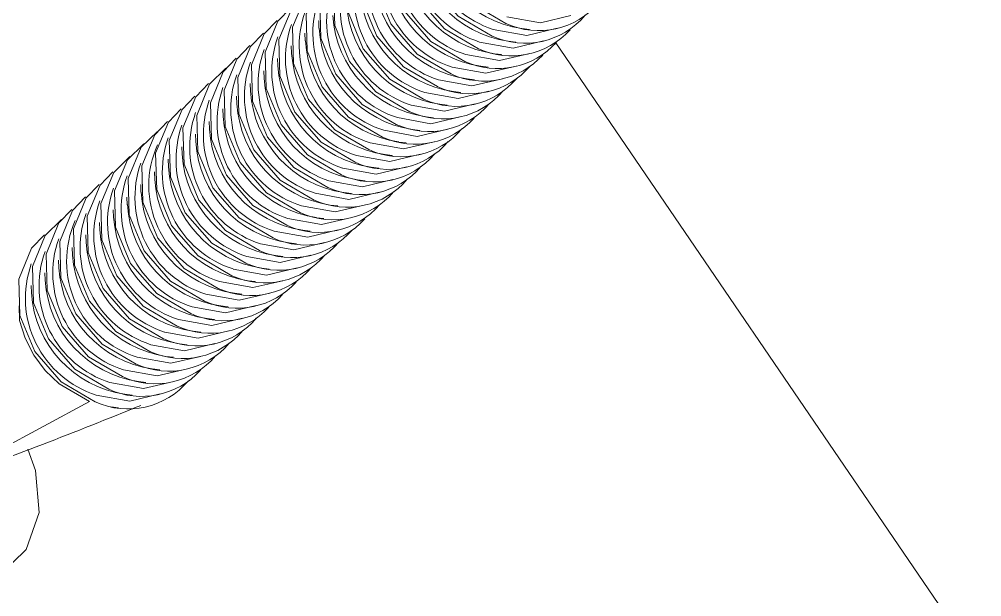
# Model space of a CAD drawing. Extents: x 0 to 216, y -5 to 280.
# Drawn here: x 41.179 to 42.719, y 185.282 to 186.206 of the extents above; entities that cross this region are included whole.
import ezdxf

# ---------------------------------------------------------------- set-up
doc = ezdxf.new("R2010")
doc.units = 0
doc.header["$LTSCALE"] = 10
doc.header["$MEASUREMENT"] = 0
doc.layers.add('CADdetails-3-FINE', color=11, linetype='CONTINUOUS', lineweight=5)
doc.layers.add('CADdetails-4-LIGHT', color=3, linetype='CONTINUOUS', lineweight=9)

msp = doc.modelspace()

# ---------------------------------------------------------------- linework, layer by layer
at = {"layer": 'CADdetails-3-FINE'}
for p, q in [((41.6578, 186.2039), (41.6583, 186.1919)), ((41.6578, 186.2039), (41.6583, 186.1919)), ((41.6359, 186.1837), (41.6364, 186.1717)), ((41.6359, 186.1837), (41.6364, 186.1717)), ((41.983, 186.1912), (41.9949, 186.1897)), ((41.983, 186.1912), (41.9949, 186.1897)), ((41.614, 186.1635), (41.6145, 186.1515)), ((41.614, 186.1635), (41.6145, 186.1515)), ((41.9611, 186.171), (41.973, 186.1696)), ((41.9611, 186.171), (41.973, 186.1696)), ((41.9392, 186.1508), (41.9511, 186.1494)), ((41.9392, 186.1508), (41.9511, 186.1494)), ((41.5921, 186.1434), (41.5926, 186.1313)), ((41.5921, 186.1434), (41.5926, 186.1313)), ((41.9173, 186.1307), (41.9292, 186.1292)), ((41.9173, 186.1307), (41.9292, 186.1292)), ((41.5702, 186.1232), (41.5707, 186.1111)), ((41.5702, 186.1232), (41.5707, 186.1111)), ((41.5483, 186.103), (41.5488, 186.0909)), ((41.5483, 186.103), (41.5488, 186.0909)), ((41.8953, 186.1105), (41.9073, 186.109)), ((41.8953, 186.1105), (41.9073, 186.109)), ((41.8734, 186.0903), (41.8854, 186.0888)), ((41.8734, 186.0903), (41.8854, 186.0888)), ((41.5264, 186.0828), (41.5269, 186.0707)), ((41.5264, 186.0828), (41.5269, 186.0707)), ((41.8515, 186.0701), (41.8635, 186.0686)), ((41.8515, 186.0701), (41.8635, 186.0686)), ((41.5045, 186.0626), (41.5049, 186.0506)), ((41.5045, 186.0626), (41.5049, 186.0506)), ((41.4826, 186.0424), (41.483, 186.0304)), ((41.4826, 186.0424), (41.483, 186.0304)), ((41.8296, 186.0499), (41.8416, 186.0484)), ((41.8296, 186.0499), (41.8416, 186.0484)), ((41.4606, 186.0222), (41.4611, 186.0102)), ((41.4606, 186.0222), (41.4611, 186.0102)), ((41.8077, 186.0297), (41.8197, 186.0282)), ((41.8077, 186.0297), (41.8197, 186.0282)), ((41.7858, 186.0095), (41.7978, 186.0081)), ((41.7858, 186.0095), (41.7978, 186.0081)), ((41.4387, 186.002), (41.4392, 185.99)), ((41.4387, 186.002), (41.4392, 185.99)), ((41.4168, 185.9819), (41.4173, 185.9698)), ((41.4168, 185.9819), (41.4173, 185.9698)), ((41.7639, 185.9893), (41.7759, 185.9879)), ((41.7639, 185.9893), (41.7759, 185.9879)), ((41.3949, 185.9617), (41.3954, 185.9496)), ((41.3949, 185.9617), (41.3954, 185.9496)), ((41.742, 185.9692), (41.754, 185.9677)), ((41.742, 185.9692), (41.754, 185.9677)), ((41.7201, 185.949), (41.7321, 185.9475)), ((41.7201, 185.949), (41.7321, 185.9475)), ((41.373, 185.9415), (41.3735, 185.9294)), ((41.373, 185.9415), (41.3735, 185.9294)), ((41.3511, 185.9213), (41.3516, 185.9092)), ((41.3511, 185.9213), (41.3516, 185.9092)), ((41.6982, 185.9288), (41.7101, 185.9273)), ((41.6982, 185.9288), (41.7101, 185.9273)), ((41.3292, 185.9011), (41.3297, 185.8891)), ((41.3292, 185.9011), (41.3297, 185.8891)), ((41.6763, 185.9086), (41.6882, 185.9071)), ((41.6763, 185.9086), (41.6882, 185.9071)), ((41.6544, 185.8884), (41.6663, 185.8869)), ((41.6544, 185.8884), (41.6663, 185.8869)), ((41.3073, 185.8809), (41.3078, 185.8689)), ((41.3073, 185.8809), (41.3078, 185.8689)), ((41.6325, 185.8682), (41.6444, 185.8667)), ((41.6325, 185.8682), (41.6444, 185.8667)), ((41.2854, 185.8607), (41.2859, 185.8487)), ((41.2854, 185.8607), (41.2859, 185.8487)), ((41.2635, 185.8405), (41.264, 185.8285)), ((41.2635, 185.8405), (41.264, 185.8285)), ((41.6105, 185.848), (41.6225, 185.8466)), ((41.6105, 185.848), (41.6225, 185.8466)), ((41.5886, 185.8278), (41.6006, 185.8264)), ((41.5886, 185.8278), (41.6006, 185.8264)), ((41.2416, 185.8204), (41.2421, 185.8083)), ((41.2416, 185.8204), (41.2421, 185.8083)), ((41.5667, 185.8077), (41.5787, 185.8062)), ((41.5667, 185.8077), (41.5787, 185.8062)), ((41.2197, 185.8002), (41.2202, 185.7881)), ((41.2197, 185.8002), (41.2202, 185.7881)), ((41.1978, 185.78), (41.1982, 185.7679)), ((41.1978, 185.78), (41.1982, 185.7679)), ((41.5448, 185.7875), (41.5568, 185.786)), ((41.5448, 185.7875), (41.5568, 185.786)), ((41.5229, 185.7673), (41.5349, 185.7658)), ((41.5229, 185.7673), (41.5349, 185.7658)), ((41.1793, 185.724), (41.1787, 185.7473)), ((41.1793, 185.724), (41.1787, 185.7473)), ((41.501, 185.7471), (41.513, 185.7456)), ((41.501, 185.7471), (41.513, 185.7456)), ((41.4791, 185.7269), (41.4911, 185.7254)), ((41.4791, 185.7269), (41.4911, 185.7254)), ((41.4572, 185.7067), (41.4692, 185.7053)), ((41.4572, 185.7067), (41.4692, 185.7053)), ((41.4353, 185.6865), (41.4473, 185.6851)), ((41.4353, 185.6865), (41.4473, 185.6851)), ((41.4134, 185.6663), (41.4254, 185.6649)), ((41.4134, 185.6663), (41.4254, 185.6649)), ((41.3915, 185.6462), (41.4034, 185.6447)), ((41.3915, 185.6462), (41.4034, 185.6447)), ((41.2909, 185.5943), (41.2426, 185.6222)), ((41.2909, 185.5943), (41.2426, 185.6222)), ((41.3696, 185.626), (41.3815, 185.6245)), ((41.3696, 185.626), (41.3815, 185.6245)), ((41.0371, 185.4566), (41.2909, 185.5943)), ((41.0371, 185.4566), (41.2909, 185.5943)), ((41.3477, 185.6058), (41.3596, 185.6043)), ((41.3477, 185.6058), (41.3596, 185.6043)), ((41.3252, 185.5856), (41.3377, 185.5841)), ((41.3252, 185.5856), (41.3377, 185.5841))]:
    msp.add_line(p, q, dxfattribs=at)
at = {"layer": 'CADdetails-3-FINE', "flags": 128}
for points in [[(41.9572, 186.1992), (41.9029, 186.2311), (41.8606, 186.2796), (41.8368, 186.3373), (41.835, 186.3954), (41.8556, 186.4451), (41.8761, 186.4666)], [(41.9572, 186.1992), (41.9029, 186.2311), (41.8606, 186.2796), (41.8368, 186.3373), (41.835, 186.3954), (41.8556, 186.4451), (41.8761, 186.4666)], [(41.9353, 186.179), (41.881, 186.2109), (41.8387, 186.2594), (41.8148, 186.3171), (41.8131, 186.3752), (41.8337, 186.4249), (41.8542, 186.4464)], [(41.9353, 186.179), (41.881, 186.2109), (41.8387, 186.2594), (41.8148, 186.3171), (41.8131, 186.3752), (41.8337, 186.4249), (41.8542, 186.4464)], [(41.9134, 186.1588), (41.8591, 186.1907), (41.8168, 186.2392), (41.7929, 186.2969), (41.7912, 186.3551), (41.8117, 186.4047), (41.8378, 186.4303)], [(41.9134, 186.1588), (41.8591, 186.1907), (41.8168, 186.2392), (41.7929, 186.2969), (41.7912, 186.3551), (41.8117, 186.4047), (41.8378, 186.4303)], [(41.8915, 186.1386), (41.8372, 186.1705), (41.7949, 186.219), (41.771, 186.2767), (41.7693, 186.3349), (41.7898, 186.3846), (41.8159, 186.4101)], [(41.8915, 186.1386), (41.8372, 186.1705), (41.7949, 186.219), (41.771, 186.2767), (41.7693, 186.3349), (41.7898, 186.3846), (41.8159, 186.4101)], [(41.8696, 186.1184), (41.8153, 186.1503), (41.773, 186.1988), (41.7491, 186.2566), (41.7474, 186.3147), (41.7679, 186.3644), (41.794, 186.3899)], [(41.8696, 186.1184), (41.8153, 186.1503), (41.773, 186.1988), (41.7491, 186.2566), (41.7474, 186.3147), (41.7679, 186.3644), (41.794, 186.3899)], [(41.8477, 186.0982), (41.7934, 186.1301), (41.7511, 186.1787), (41.7272, 186.2364), (41.7255, 186.2945), (41.746, 186.3442), (41.7665, 186.3656)], [(41.8477, 186.0982), (41.7934, 186.1301), (41.7511, 186.1787), (41.7272, 186.2364), (41.7255, 186.2945), (41.746, 186.3442), (41.7665, 186.3656)], [(41.8257, 186.078), (41.7714, 186.11), (41.7292, 186.1585), (41.7053, 186.2162), (41.7035, 186.2743), (41.7241, 186.324), (41.7446, 186.3454)], [(41.8257, 186.078), (41.7714, 186.11), (41.7292, 186.1585), (41.7053, 186.2162), (41.7035, 186.2743), (41.7241, 186.324), (41.7446, 186.3454)], [(41.8038, 186.0578), (41.7495, 186.0898), (41.7072, 186.1383), (41.6834, 186.196), (41.6816, 186.2541), (41.7022, 186.3038), (41.7227, 186.3253)], [(41.8038, 186.0578), (41.7495, 186.0898), (41.7072, 186.1383), (41.6834, 186.196), (41.6816, 186.2541), (41.7022, 186.3038), (41.7227, 186.3253)], [(41.7819, 186.0377), (41.7276, 186.0696), (41.6853, 186.1181), (41.6615, 186.1758), (41.6597, 186.2339), (41.6803, 186.2836), (41.7008, 186.3051)], [(41.7819, 186.0377), (41.7276, 186.0696), (41.6853, 186.1181), (41.6615, 186.1758), (41.6597, 186.2339), (41.6803, 186.2836), (41.7008, 186.3051)], [(41.76, 186.0175), (41.7057, 186.0494), (41.6634, 186.0979), (41.6396, 186.1556), (41.6378, 186.2137), (41.6584, 186.2634), (41.6845, 186.289)], [(41.76, 186.0175), (41.7057, 186.0494), (41.6634, 186.0979), (41.6396, 186.1556), (41.6378, 186.2137), (41.6584, 186.2634), (41.6845, 186.289)], [(41.7381, 185.9973), (41.6838, 186.0292), (41.6415, 186.0777), (41.6177, 186.1354), (41.6159, 186.1936), (41.6365, 186.2432), (41.657, 186.2647)], [(41.7381, 185.9973), (41.6838, 186.0292), (41.6415, 186.0777), (41.6177, 186.1354), (41.6159, 186.1936), (41.6365, 186.2432), (41.657, 186.2647)], [(41.7162, 185.9771), (41.6619, 186.009), (41.6196, 186.0575), (41.5958, 186.1152), (41.594, 186.1734), (41.6146, 186.2231), (41.6351, 186.2445)], [(41.7162, 185.9771), (41.6619, 186.009), (41.6196, 186.0575), (41.5958, 186.1152), (41.594, 186.1734), (41.6146, 186.2231), (41.6351, 186.2445)], [(41.6943, 185.9569), (41.64, 185.9888), (41.5977, 186.0373), (41.5739, 186.0951), (41.5721, 186.1532), (41.5927, 186.2029), (41.6132, 186.2243)], [(41.6943, 185.9569), (41.64, 185.9888), (41.5977, 186.0373), (41.5739, 186.0951), (41.5721, 186.1532), (41.5927, 186.2029), (41.6132, 186.2243)], [(42.0615, 186.2119), (42.0127, 186.2003), (41.9591, 186.21)], [(42.0615, 186.2119), (42.0127, 186.2003), (41.9591, 186.21)], [(41.6724, 185.9367), (41.6181, 185.9686), (41.5758, 186.0172), (41.552, 186.0749), (41.5502, 186.133), (41.5708, 186.1827), (41.5913, 186.2041)], [(41.6724, 185.9367), (41.6181, 185.9686), (41.5758, 186.0172), (41.552, 186.0749), (41.5502, 186.133), (41.5708, 186.1827), (41.5913, 186.2041)], [(42.0395, 186.1917), (41.9908, 186.1801), (41.9372, 186.1898)], [(42.0395, 186.1917), (41.9908, 186.1801), (41.9372, 186.1898)], [(41.6505, 185.9165), (41.5962, 185.9485), (41.5539, 185.997), (41.5301, 186.0547), (41.5283, 186.1128), (41.5489, 186.1625), (41.5694, 186.1839)], [(41.6505, 185.9165), (41.5962, 185.9485), (41.5539, 185.997), (41.5301, 186.0547), (41.5283, 186.1128), (41.5489, 186.1625), (41.5694, 186.1839)], [(41.6286, 185.8963), (41.5743, 185.9283), (41.532, 185.9768), (41.5081, 186.0345), (41.5064, 186.0926), (41.5269, 186.1423), (41.5475, 186.1638)], [(41.6286, 185.8963), (41.5743, 185.9283), (41.532, 185.9768), (41.5081, 186.0345), (41.5064, 186.0926), (41.5269, 186.1423), (41.5475, 186.1638)], [(42.0176, 186.1715), (41.9688, 186.1599), (41.9153, 186.1696)], [(42.0176, 186.1715), (41.9688, 186.1599), (41.9153, 186.1696)], [(41.9957, 186.1513), (41.9469, 186.1398), (41.8934, 186.1494)], [(41.9957, 186.1513), (41.9469, 186.1398), (41.8934, 186.1494)], [(41.6067, 185.8762), (41.5524, 185.9081), (41.5101, 185.9566), (41.4862, 186.0143), (41.4845, 186.0724), (41.505, 186.1221), (41.5256, 186.1436)], [(41.6067, 185.8762), (41.5524, 185.9081), (41.5101, 185.9566), (41.4862, 186.0143), (41.4845, 186.0724), (41.505, 186.1221), (41.5256, 186.1436)], [(41.9738, 186.1311), (41.925, 186.1196), (41.8715, 186.1292)], [(41.9738, 186.1311), (41.925, 186.1196), (41.8715, 186.1292)], [(41.5848, 185.856), (41.5305, 185.8879), (41.4882, 185.9364), (41.4643, 185.9941), (41.4626, 186.0522), (41.4831, 186.1019), (41.5092, 186.1275)], [(41.5848, 185.856), (41.5305, 185.8879), (41.4882, 185.9364), (41.4643, 185.9941), (41.4626, 186.0522), (41.4831, 186.1019), (41.5092, 186.1275)], [(41.5629, 185.8358), (41.5086, 185.8677), (41.4663, 185.9162), (41.4424, 185.9739), (41.4407, 186.0321), (41.4612, 186.0817), (41.4817, 186.1032)], [(41.5629, 185.8358), (41.5086, 185.8677), (41.4663, 185.9162), (41.4424, 185.9739), (41.4407, 186.0321), (41.4612, 186.0817), (41.4817, 186.1032)], [(41.9519, 186.1109), (41.9031, 186.0994), (41.8495, 186.1091)], [(41.9519, 186.1109), (41.9031, 186.0994), (41.8495, 186.1091)], [(41.93, 186.0908), (41.8812, 186.0792), (41.8276, 186.0889)], [(41.93, 186.0908), (41.8812, 186.0792), (41.8276, 186.0889)], [(41.541, 185.8156), (41.4867, 185.8475), (41.4444, 185.896), (41.4205, 185.9537), (41.4187, 186.0119), (41.4393, 186.0616), (41.4598, 186.083)], [(41.541, 185.8156), (41.4867, 185.8475), (41.4444, 185.896), (41.4205, 185.9537), (41.4187, 186.0119), (41.4393, 186.0616), (41.4598, 186.083)], [(41.9081, 186.0706), (41.8593, 186.059), (41.8057, 186.0687)], [(41.9081, 186.0706), (41.8593, 186.059), (41.8057, 186.0687)], [(41.5191, 185.7954), (41.4648, 185.8273), (41.4225, 185.8759), (41.3986, 185.9336), (41.3968, 185.9917), (41.4174, 186.0414), (41.4379, 186.0628)], [(41.5191, 185.7954), (41.4648, 185.8273), (41.4225, 185.8759), (41.3986, 185.9336), (41.3968, 185.9917), (41.4174, 186.0414), (41.4379, 186.0628)], [(41.4971, 185.7752), (41.4428, 185.8071), (41.4006, 185.8557), (41.3767, 185.9134), (41.3749, 185.9715), (41.3955, 186.0212), (41.416, 186.0426)], [(41.4971, 185.7752), (41.4428, 185.8071), (41.4006, 185.8557), (41.3767, 185.9134), (41.3749, 185.9715), (41.3955, 186.0212), (41.416, 186.0426)], [(41.8862, 186.0504), (41.8374, 186.0388), (41.7838, 186.0485)], [(41.8862, 186.0504), (41.8374, 186.0388), (41.7838, 186.0485)], [(41.4752, 185.755), (41.4209, 185.787), (41.3786, 185.8355), (41.3548, 185.8932), (41.353, 185.9513), (41.3736, 186.001), (41.3997, 186.0266)], [(41.4752, 185.755), (41.4209, 185.787), (41.3786, 185.8355), (41.3548, 185.8932), (41.353, 185.9513), (41.3736, 186.001), (41.3997, 186.0266)], [(41.8643, 186.0302), (41.8155, 186.0186), (41.7619, 186.0283)], [(41.8643, 186.0302), (41.8155, 186.0186), (41.7619, 186.0283)], [(41.8424, 186.01), (41.7936, 185.9984), (41.74, 186.0081)], [(41.8424, 186.01), (41.7936, 185.9984), (41.74, 186.0081)], [(41.4533, 185.7349), (41.399, 185.7668), (41.3567, 185.8153), (41.3329, 185.873), (41.3311, 185.9311), (41.3517, 185.9808), (41.3778, 186.0064)], [(41.4533, 185.7349), (41.399, 185.7668), (41.3567, 185.8153), (41.3329, 185.873), (41.3311, 185.9311), (41.3517, 185.9808), (41.3778, 186.0064)], [(41.4314, 185.7147), (41.3771, 185.7466), (41.3348, 185.7951), (41.311, 185.8528), (41.3092, 185.9109), (41.3298, 185.9606), (41.3558, 185.9862)], [(41.4314, 185.7147), (41.3771, 185.7466), (41.3348, 185.7951), (41.311, 185.8528), (41.3092, 185.9109), (41.3298, 185.9606), (41.3558, 185.9862)], [(41.8205, 185.9898), (41.7717, 185.9783), (41.7181, 185.9879)], [(41.8205, 185.9898), (41.7717, 185.9783), (41.7181, 185.9879)], [(41.4095, 185.6945), (41.3552, 185.7264), (41.3129, 185.7749), (41.2891, 185.8326), (41.2873, 185.8907), (41.3079, 185.9404), (41.3284, 185.9619)], [(41.4095, 185.6945), (41.3552, 185.7264), (41.3129, 185.7749), (41.2891, 185.8326), (41.2873, 185.8907), (41.3079, 185.9404), (41.3284, 185.9619)], [(41.7986, 185.9696), (41.7498, 185.9581), (41.6962, 185.9677)], [(41.7986, 185.9696), (41.7498, 185.9581), (41.6962, 185.9677)], [(41.7767, 185.9494), (41.7279, 185.9379), (41.6743, 185.9476)], [(41.7767, 185.9494), (41.7279, 185.9379), (41.6743, 185.9476)], [(41.3876, 185.6743), (41.3333, 185.7062), (41.291, 185.7547), (41.2672, 185.8124), (41.2654, 185.8706), (41.286, 185.9202), (41.3065, 185.9417)], [(41.3876, 185.6743), (41.3333, 185.7062), (41.291, 185.7547), (41.2672, 185.8124), (41.2654, 185.8706), (41.286, 185.9202), (41.3065, 185.9417)], [(41.3657, 185.6541), (41.3114, 185.686), (41.2691, 185.7345), (41.2453, 185.7922), (41.2435, 185.8504), (41.2641, 185.9001), (41.2846, 185.9215)], [(41.3657, 185.6541), (41.3114, 185.686), (41.2691, 185.7345), (41.2453, 185.7922), (41.2435, 185.8504), (41.2641, 185.9001), (41.2846, 185.9215)], [(41.7548, 185.9293), (41.706, 185.9177), (41.6524, 185.9274)], [(41.7548, 185.9293), (41.706, 185.9177), (41.6524, 185.9274)], [(41.3438, 185.6339), (41.2895, 185.6658), (41.2472, 185.7144), (41.2234, 185.7721), (41.2216, 185.8302), (41.2422, 185.8799), (41.2627, 185.9013)], [(41.3438, 185.6339), (41.2895, 185.6658), (41.2472, 185.7144), (41.2234, 185.7721), (41.2216, 185.8302), (41.2422, 185.8799), (41.2627, 185.9013)], [(41.7328, 185.9091), (41.6841, 185.8975), (41.6305, 185.9072)], [(41.7328, 185.9091), (41.6841, 185.8975), (41.6305, 185.9072)], [(41.3219, 185.6137), (41.2676, 185.6457), (41.2253, 185.6942), (41.2014, 185.7519), (41.1997, 185.81), (41.2202, 185.8597), (41.2463, 185.8853)], [(41.3219, 185.6137), (41.2676, 185.6457), (41.2253, 185.6942), (41.2014, 185.7519), (41.1997, 185.81), (41.2202, 185.8597), (41.2463, 185.8853)], [(41.7109, 185.8889), (41.6621, 185.8773), (41.6086, 185.887)], [(41.7109, 185.8889), (41.6621, 185.8773), (41.6086, 185.887)], [(41.689, 185.8687), (41.6402, 185.8571), (41.5867, 185.8668)], [(41.689, 185.8687), (41.6402, 185.8571), (41.5867, 185.8668)], [(41.3, 185.5935), (41.2457, 185.6255), (41.2034, 185.674), (41.1795, 185.7317), (41.1778, 185.7898), (41.1983, 185.8395), (41.2189, 185.8609)], [(41.3, 185.5935), (41.2457, 185.6255), (41.2034, 185.674), (41.1795, 185.7317), (41.1778, 185.7898), (41.1983, 185.8395), (41.2189, 185.8609)], [(41.6671, 185.8485), (41.6183, 185.8369), (41.5648, 185.8466)], [(41.6671, 185.8485), (41.6183, 185.8369), (41.5648, 185.8466)], [(41.6452, 185.8283), (41.5964, 185.8168), (41.5428, 185.8264)], [(41.6452, 185.8283), (41.5964, 185.8168), (41.5428, 185.8264)], [(41.6233, 185.8081), (41.5745, 185.7966), (41.5209, 185.8062)], [(41.6233, 185.8081), (41.5745, 185.7966), (41.5209, 185.8062)], [(41.6003, 185.7874), (41.5526, 185.7764), (41.499, 185.7861)], [(41.6003, 185.7874), (41.5526, 185.7764), (41.499, 185.7861)], [(41.5795, 185.7678), (41.5307, 185.7562), (41.4771, 185.7659)], [(41.5795, 185.7678), (41.5307, 185.7562), (41.4771, 185.7659)], [(41.5576, 185.7476), (41.5088, 185.736), (41.4552, 185.7457)], [(41.5576, 185.7476), (41.5088, 185.736), (41.4552, 185.7457)], [(41.2018, 185.6685), (41.1879, 185.6957), (41.1793, 185.724)], [(41.2018, 185.6685), (41.1879, 185.6957), (41.1793, 185.724)], [(41.5357, 185.7274), (41.4869, 185.7158), (41.4333, 185.7255)], [(41.5357, 185.7274), (41.4869, 185.7158), (41.4333, 185.7255)], [(41.5138, 185.7072), (41.465, 185.6956), (41.4114, 185.7053)], [(41.5138, 185.7072), (41.465, 185.6956), (41.4114, 185.7053)], [(41.4919, 185.687), (41.4431, 185.6754), (41.3895, 185.6851)], [(41.4919, 185.687), (41.4431, 185.6754), (41.3895, 185.6851)], [(41.2426, 185.6222), (41.2203, 185.6437), (41.2018, 185.6685)], [(41.2426, 185.6222), (41.2203, 185.6437), (41.2018, 185.6685)], [(41.4689, 185.6663), (41.4212, 185.6553), (41.3676, 185.6649)], [(41.4689, 185.6663), (41.4212, 185.6553), (41.3676, 185.6649)], [(41.4481, 185.6466), (41.3993, 185.6351), (41.3457, 185.6447)], [(41.4481, 185.6466), (41.3993, 185.6351), (41.3457, 185.6447)], [(41.4261, 185.6264), (41.3774, 185.6149), (41.3238, 185.6246)], [(41.4261, 185.6264), (41.3774, 185.6149), (41.3238, 185.6246)], [(41.4042, 185.6063), (41.3554, 185.5947), (41.3019, 185.6044)], [(41.4042, 185.6063), (41.3554, 185.5947), (41.3019, 185.6044)], [(40.9052, 185.3943), (40.9562, 185.3403), (41.02, 185.3064), (41.0868, 185.2977), (41.1464, 185.3155), (41.1898, 185.3572), (41.2103, 185.4163), (41.2049, 185.4839), (41.1925, 185.5178)], [(40.9052, 185.3943), (40.9562, 185.3403), (41.02, 185.3064), (41.0868, 185.2977), (41.1464, 185.3155), (41.1898, 185.3572), (41.2103, 185.4163), (41.2049, 185.4839), (41.1925, 185.5178)]]:
    msp.add_lwpolyline(points, dxfattribs=at)
at = {"layer": 'CADdetails-3-FINE'}
for centre, radius, start, end in [((41.9866, 186.3449), 0.1628, 160.3215, 252.3256), ((41.9866, 186.3449), 0.1628, 160.3215, 252.3256), ((41.9647, 186.3247), 0.1628, 160.3244, 252.3227), ((41.9647, 186.3247), 0.1628, 160.3244, 252.3227), ((41.9428, 186.3045), 0.1628, 160.3231, 252.324), ((41.9428, 186.3045), 0.1628, 160.3231, 252.324), ((42.0082, 186.3644), 0.175, 183.6189, 261.7026), ((42.0082, 186.3644), 0.175, 183.6189, 261.7026), ((41.9209, 186.2844), 0.1628, 160.3249, 252.3212), ((41.9209, 186.2844), 0.1628, 160.3249, 252.3212), ((41.9863, 186.3442), 0.1751, 183.6253, 261.6953), ((41.9863, 186.3442), 0.1751, 183.6253, 261.6953), ((41.899, 186.2642), 0.1628, 160.3244, 252.3227), ((41.899, 186.2642), 0.1628, 160.3244, 252.3227), ((41.9644, 186.324), 0.175, 183.618, 261.7018), ((41.9644, 186.324), 0.175, 183.618, 261.7018), ((41.8771, 186.244), 0.1628, 160.3215, 252.3256), ((41.8771, 186.244), 0.1628, 160.3215, 252.3256), ((41.9425, 186.3039), 0.175, 183.6217, 261.6988), ((41.9425, 186.3039), 0.175, 183.6217, 261.6988), ((41.8552, 186.2238), 0.1628, 160.3227, 252.3244), ((41.8552, 186.2238), 0.1628, 160.3227, 252.3244), ((41.9206, 186.2837), 0.175, 183.6187, 261.7028), ((41.9206, 186.2837), 0.175, 183.6187, 261.7028), ((41.8333, 186.2036), 0.1628, 160.3253, 252.3208), ((41.8333, 186.2036), 0.1628, 160.3253, 252.3208), ((41.8113, 186.1834), 0.1628, 160.3215, 252.3256), ((41.8113, 186.1834), 0.1628, 160.3215, 252.3256), ((41.8987, 186.2635), 0.175, 183.6218, 261.698), ((41.8987, 186.2635), 0.175, 183.6218, 261.698), ((41.8768, 186.2433), 0.175, 183.6217, 261.6988), ((41.8768, 186.2433), 0.175, 183.6217, 261.6988), ((42.0097, 186.3142), 0.1264, 245.4774, 319.7658), ((42.0097, 186.3142), 0.1264, 245.4774, 319.7658), ((41.7894, 186.1632), 0.1628, 160.3244, 252.3227), ((41.7894, 186.1632), 0.1628, 160.3244, 252.3227), ((41.8549, 186.2231), 0.175, 183.618, 261.7018), ((41.8549, 186.2231), 0.175, 183.618, 261.7018), ((41.9878, 186.294), 0.1264, 245.4743, 319.7689), ((41.9878, 186.294), 0.1264, 245.4743, 319.7689), ((41.7675, 186.143), 0.1628, 160.3246, 252.3239), ((41.7675, 186.143), 0.1628, 160.3246, 252.3239), ((41.833, 186.2029), 0.175, 183.6229, 261.6994), ((41.833, 186.2029), 0.175, 183.6229, 261.6994), ((41.7456, 186.1229), 0.1628, 160.3249, 252.3212), ((41.7456, 186.1229), 0.1628, 160.3249, 252.3212), ((41.9659, 186.2743), 0.1269, 245.5459, 317.8764), ((41.9659, 186.2743), 0.1269, 245.5459, 317.8764), ((41.8111, 186.1827), 0.175, 183.6216, 261.6982), ((41.8111, 186.1827), 0.175, 183.6216, 261.6982), ((41.944, 186.2541), 0.1269, 245.5421, 317.8802), ((41.944, 186.2541), 0.1269, 245.5421, 317.8802), ((41.7237, 186.1027), 0.1628, 160.3248, 252.3224), ((41.7237, 186.1027), 0.1628, 160.3248, 252.3224), ((41.7892, 186.1625), 0.175, 183.618, 261.7018), ((41.7892, 186.1625), 0.175, 183.618, 261.7018), ((41.9221, 186.2339), 0.1269, 245.5476, 317.8784), ((41.9221, 186.2339), 0.1269, 245.5476, 317.8784), ((41.7018, 186.0825), 0.1628, 160.3215, 252.3256), ((41.7018, 186.0825), 0.1628, 160.3215, 252.3256), ((41.7673, 186.1424), 0.175, 183.6217, 261.6988), ((41.7673, 186.1424), 0.175, 183.6217, 261.6988), ((41.9001, 186.2132), 0.1264, 245.4774, 319.7658), ((41.9001, 186.2132), 0.1264, 245.4774, 319.7658), ((41.6799, 186.0623), 0.1628, 160.3227, 252.3244), ((41.6799, 186.0623), 0.1628, 160.3227, 252.3244), ((41.7454, 186.1222), 0.175, 183.6216, 261.6982), ((41.7454, 186.1222), 0.175, 183.6216, 261.6982), ((41.8782, 186.193), 0.1264, 245.471, 319.7721), ((41.8782, 186.193), 0.1264, 245.471, 319.7721), ((41.658, 186.0421), 0.1628, 160.3262, 252.3209), ((41.658, 186.0421), 0.1628, 160.3262, 252.3209), ((41.7235, 186.102), 0.1751, 183.6258, 261.6948), ((41.7235, 186.102), 0.1751, 183.6258, 261.6948), ((41.8563, 186.1729), 0.1264, 245.472, 319.7676), ((41.8563, 186.1729), 0.1264, 245.472, 319.7676), ((41.6361, 186.0219), 0.1628, 160.3244, 252.3227), ((41.6361, 186.0219), 0.1628, 160.3244, 252.3227), ((41.7015, 186.0818), 0.175, 183.618, 261.7018), ((41.7015, 186.0818), 0.175, 183.618, 261.7018), ((41.8344, 186.1527), 0.1264, 245.4774, 319.7658), ((41.8344, 186.1527), 0.1264, 245.4774, 319.7658), ((41.6142, 186.0017), 0.1628, 160.3244, 252.3227), ((41.6142, 186.0017), 0.1628, 160.3244, 252.3227), ((41.6796, 186.0616), 0.175, 183.618, 261.7018), ((41.6796, 186.0616), 0.175, 183.618, 261.7018), ((41.8126, 186.133), 0.1269, 245.5494, 317.873), ((41.8126, 186.133), 0.1269, 245.5494, 317.873), ((41.5923, 185.9815), 0.1628, 160.3198, 252.3273), ((41.5923, 185.9815), 0.1628, 160.3198, 252.3273), ((41.6577, 186.0414), 0.1751, 183.6253, 261.6953), ((41.6577, 186.0414), 0.1751, 183.6253, 261.6953), ((41.7906, 186.1123), 0.1264, 245.4741, 319.769), ((41.7906, 186.1123), 0.1264, 245.4741, 319.769), ((41.5704, 185.9614), 0.1628, 160.3247, 252.3225), ((41.5704, 185.9614), 0.1628, 160.3247, 252.3225), ((41.6358, 186.0212), 0.175, 183.6188, 261.701), ((41.6358, 186.0212), 0.175, 183.6188, 261.701), ((41.7687, 186.0921), 0.1264, 245.4688, 319.7707), ((41.7687, 186.0921), 0.1264, 245.4688, 319.7707), ((41.5468, 185.9396), 0.1608, 156.0128, 252.7309), ((41.5468, 185.9396), 0.1608, 156.0128, 252.7309), ((41.6139, 186.001), 0.175, 183.6183, 261.7015), ((41.6139, 186.001), 0.175, 183.6183, 261.7015), ((41.7468, 186.0719), 0.1264, 245.4774, 319.7658), ((41.7468, 186.0719), 0.1264, 245.4774, 319.7658), ((41.5266, 185.921), 0.1628, 160.3244, 252.3227), ((41.5266, 185.921), 0.1628, 160.3244, 252.3227), ((41.592, 185.9809), 0.175, 183.6236, 261.6986), ((41.592, 185.9809), 0.175, 183.6236, 261.6986), ((41.7249, 186.0517), 0.1264, 245.4774, 319.7658), ((41.7249, 186.0517), 0.1264, 245.4774, 319.7658), ((41.5046, 185.9008), 0.1628, 160.3227, 252.3244), ((41.5046, 185.9008), 0.1628, 160.3227, 252.3244), ((41.5701, 185.9607), 0.175, 183.6216, 261.6982), ((41.5701, 185.9607), 0.175, 183.6216, 261.6982), ((41.703, 186.0315), 0.1264, 245.4717, 319.774), ((41.703, 186.0315), 0.1264, 245.4717, 319.774), ((41.4827, 185.8806), 0.1628, 160.3218, 252.3254), ((41.4827, 185.8806), 0.1628, 160.3218, 252.3254), ((41.6811, 186.0114), 0.1264, 245.472, 319.7676), ((41.6811, 186.0114), 0.1264, 245.472, 319.7676), ((41.4608, 185.8604), 0.1628, 160.3244, 252.3227), ((41.4608, 185.8604), 0.1628, 160.3244, 252.3227), ((41.5482, 185.9405), 0.175, 183.6225, 261.6981), ((41.5482, 185.9405), 0.175, 183.6225, 261.6981), ((41.5263, 185.9203), 0.175, 183.618, 261.7018), ((41.5263, 185.9203), 0.175, 183.618, 261.7018), ((41.6592, 185.9912), 0.1264, 245.4743, 319.7689), ((41.6592, 185.9912), 0.1264, 245.4743, 319.7689), ((41.4153, 185.8185), 0.1608, 156.0256, 252.7294), ((41.4153, 185.8185), 0.1608, 156.0256, 252.7294), ((41.4389, 185.8402), 0.1628, 160.3248, 252.3224), ((41.4389, 185.8402), 0.1628, 160.3248, 252.3224), ((41.5044, 185.9001), 0.175, 183.6202, 261.7013), ((41.5044, 185.9001), 0.175, 183.6202, 261.7013), ((41.6373, 185.9715), 0.1269, 245.5494, 317.873), ((41.6373, 185.9715), 0.1269, 245.5494, 317.873), ((41.4825, 185.8799), 0.1751, 183.6253, 261.6953), ((41.4825, 185.8799), 0.1751, 183.6253, 261.6953), ((41.6153, 185.9508), 0.1264, 245.4741, 319.769), ((41.6153, 185.9508), 0.1264, 245.4741, 319.769), ((41.3951, 185.7999), 0.1628, 160.3244, 252.3227), ((41.3951, 185.7999), 0.1628, 160.3244, 252.3227), ((41.4606, 185.8597), 0.175, 183.6188, 261.701), ((41.4606, 185.8597), 0.175, 183.6188, 261.701), ((41.5934, 185.9306), 0.1264, 245.4668, 319.7728), ((41.5934, 185.9306), 0.1264, 245.4668, 319.7728), ((41.3732, 185.7797), 0.1628, 160.3263, 252.3222), ((41.3732, 185.7797), 0.1628, 160.3263, 252.3222), ((41.4387, 185.8396), 0.175, 183.6222, 261.6983), ((41.4387, 185.8396), 0.175, 183.6222, 261.6983), ((41.5715, 185.9104), 0.1264, 245.4774, 319.7658), ((41.5715, 185.9104), 0.1264, 245.4774, 319.7658), ((41.3513, 185.7595), 0.1628, 160.3244, 252.3227), ((41.3513, 185.7595), 0.1628, 160.3244, 252.3227), ((41.4167, 185.8194), 0.175, 183.6199, 261.7016), ((41.4167, 185.8194), 0.175, 183.6199, 261.7016), ((41.5496, 185.8902), 0.1264, 245.4774, 319.7658), ((41.5496, 185.8902), 0.1264, 245.4774, 319.7658), ((41.3948, 185.7992), 0.175, 183.6216, 261.6982), ((41.3948, 185.7992), 0.175, 183.6216, 261.6982), ((41.5278, 185.8705), 0.1269, 245.5459, 317.8764), ((41.5278, 185.8705), 0.1269, 245.5459, 317.8764), ((41.3729, 185.779), 0.175, 183.6225, 261.6981), ((41.3729, 185.779), 0.175, 183.6225, 261.6981), ((41.5059, 185.8503), 0.1269, 245.5421, 317.8802), ((41.5059, 185.8503), 0.1269, 245.5421, 317.8802), ((41.4839, 185.8302), 0.1269, 245.5488, 317.8711), ((41.4839, 185.8302), 0.1269, 245.5488, 317.8711), ((41.462, 185.8095), 0.1264, 245.4774, 319.7658), ((41.462, 185.8095), 0.1264, 245.4774, 319.7658), ((41.4401, 185.7893), 0.1264, 245.4704, 319.7728), ((41.4401, 185.7893), 0.1264, 245.4704, 319.7728), ((41.4182, 185.7691), 0.1264, 245.4695, 319.7726), ((41.4182, 185.7691), 0.1264, 245.4695, 319.7726), ((41.3963, 185.7489), 0.1264, 245.4774, 319.7658), ((41.3963, 185.7489), 0.1264, 245.4774, 319.7658), ((41.3744, 185.7292), 0.1269, 245.5488, 317.8711), ((41.3744, 185.7292), 0.1269, 245.5488, 317.8711), ((41.3525, 185.7085), 0.1263, 245.4581, 320.0292), ((41.3525, 185.7085), 0.1263, 245.4581, 320.0292), ((38.5472, 192.4809), 7.4498, 289.68791, 292.29182), ((38.5472, 192.4809), 7.4498, 289.68791, 292.29182)]:
    msp.add_arc(centre, radius, start, end, dxfattribs=at)
at = {"layer": 'CADdetails-4-LIGHT'}
msp.add_line((42.0375, 186.1684), (42.8572, 184.9659), dxfattribs=at)

doc.saveas('drawing.dxf')
